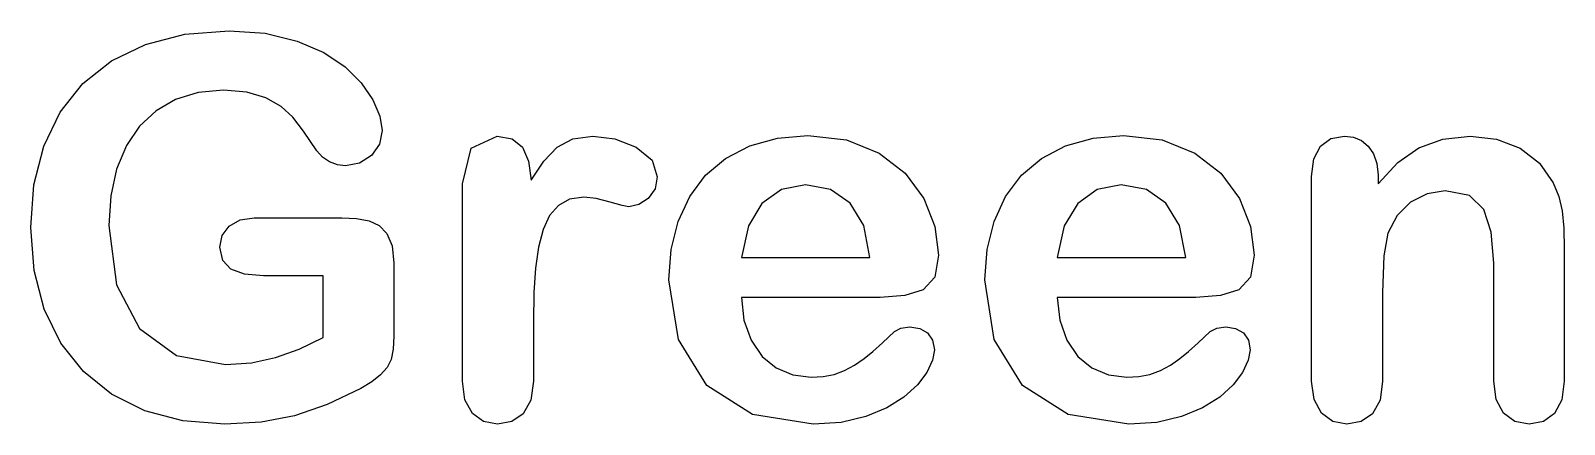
# Model space of a CAD drawing. Extents: x 0 to 26, y 0 to 6.7.
import ezdxf

# ---------------------------------------------------------------- set-up
doc = ezdxf.new("R2010")
doc.units = 0
doc.layers.add('Layer_1', color=7, linetype='CONTINUOUS')

msp = doc.modelspace()

# ---------------------------------------------------------------- linework, layer by layer
at = {"layer": 'Layer_1', "color": 7}
for points in [[(6.169208, 2.738436), (6.169208, 2.118871), (6.169208, 1.499306), (6.157073, 1.276612), (6.120694, 1.102431), (6.051237, 0.963521), (5.939897, 0.837847), (5.793269, 0.720987), (5.609167, 0.608542), (5.033693, 0.334035), (4.480278, 0.145519), (3.913624, 0.036378), (3.298472, 0), (2.586299, 0.057325), (1.940278, 0.229306), (1.372526, 0.510424), (0.895175, 0.895172), (0.512631, 1.378037), (0.229306, 1.953506), (0.057325, 2.611656), (0, 3.342569), (0.056224, 4.064658), (0.224897, 4.722811), (0.502708, 5.301584), (0.886356, 5.785556), (1.370319, 6.170301), (1.949097, 6.451422), (2.617168, 6.626705), (3.369028, 6.685139), (3.984179, 6.641036), (4.524375, 6.50875), (4.979676, 6.313613), (5.340175, 6.072186), (5.614676, 5.799881), (5.812014, 5.512153), (5.931072, 5.233233), (5.970764, 4.987394), (5.924457, 4.758086), (5.785556, 4.564061), (5.58601, 4.435074), (5.348994, 4.392083), (5.210085, 4.408622), (5.075592, 4.458233), (4.957626, 4.537606), (4.859514, 4.643442), (4.635717, 4.976374), (4.449411, 5.216706), (4.252073, 5.395296), (3.995208, 5.543025), (3.673294, 5.64224), (3.272014, 5.675317), (2.842062, 5.635625), (2.460625, 5.516567), (2.128791, 5.325844), (1.847675, 5.062367), (1.624982, 4.732734), (1.459619, 4.334761), (1.360399, 3.879455), (1.327328, 3.377853), (1.457412, 2.37133), (1.847675, 1.627192), (2.474956, 1.167477), (3.307292, 1.014242), (3.747158, 1.044005), (4.158369, 1.133303), (4.561854, 1.277722), (4.969758, 1.472853), (4.969758, 1.997608), (4.969758, 2.522367), (4.462639, 2.522367), (3.955522, 2.522367), (3.633608, 2.54994), (3.399897, 2.632623), (3.260987, 2.78145), (3.214689, 3.00745), (3.253269, 3.204783), (3.369028, 3.364636), (3.555337, 3.470467), (3.796772, 3.505748), (4.53981, 3.505748), (5.282847, 3.505748), (5.535301, 3.493612), (5.745869, 3.457234), (5.916741, 3.378956), (6.050139, 3.241156), (6.139431, 3.031693), (6.169203, 2.738447)], [(8.537228, 1.737431), (8.537228, 1.234722), (8.537228, 0.732014), (8.494231, 0.411206), (8.36525, 0.180797), (8.170119, 0.045198), (7.928686, 0), (7.691662, 0.046301), (7.500945, 0.185208), (7.375265, 0.414514), (7.333375, 0.732014), (7.333375, 2.407708), (7.333375, 4.083403), (7.479995, 4.691942), (7.919867, 4.894792), (8.177835, 4.847384), (8.35202, 4.705172), (8.454545, 4.470352), (8.497542, 4.145139), (8.715821, 4.470352), (8.938514, 4.705172), (9.205299, 4.847384), (9.547056, 4.894792), (9.920777, 4.847384), (10.283478, 4.705172), (10.551366, 4.484683), (10.640667, 4.202464), (10.602079, 4.000717), (10.486325, 3.836458), (10.329776, 3.730622), (10.160006, 3.695347), (10.046454, 3.715187), (9.838097, 3.774725), (9.60107, 3.837559), (9.392714, 3.8585), (9.152382, 3.823219), (8.960561, 3.717389), (8.811731, 3.546509), (8.700389, 3.307286), (8.622115, 3.007422), (8.572506, 2.654647), (8.546061, 2.237926), (8.537228, 1.737425)], [(14.424208, 2.151944), (13.246811, 2.151944), (12.069417, 2.151944), (12.112408, 1.76609), (12.232575, 1.42875), (12.421091, 1.154244), (12.66032, 0.956908), (12.942539, 0.837844), (13.251222, 0.798158), (13.457374, 0.810294), (13.643686, 0.846675), (13.821176, 0.91282), (13.992056, 1.005425), (14.153007, 1.118974), (14.300736, 1.239139), (14.462788, 1.384658), (14.666742, 1.574278), (14.779188, 1.63381), (14.931325, 1.65365), (15.098892, 1.628307), (15.231186, 1.552242), (15.317174, 1.42987), (15.345839, 1.265609), (15.313863, 1.088116), (15.217958, 0.881964), (15.056999, 0.669194), (14.829903, 0.463039), (14.539959, 0.281138), (14.181672, 0.132311), (13.763848, 0.033093), (13.2865, 0.00002), (12.255726, 0.165385), (11.482922, 0.661478), (11.000057, 1.440894), (10.839103, 2.456234), (10.878789, 2.969963), (10.997853, 3.444011), (11.192981, 3.869546), (11.460875, 4.228942), (11.800422, 4.516673), (12.210528, 4.727242), (12.68016, 4.859531), (13.198306, 4.903631), (13.853146, 4.828661), (14.40657, 4.60377), (14.849743, 4.264217), (15.165042, 3.836478), (15.353552, 3.360225), (15.416395, 2.875159), (15.351348, 2.500331), (15.156222, 2.284256), (14.843128, 2.185035), (14.424208, 2.151964)], [(19.786431, 2.151944), (18.609033, 2.151944), (17.431639, 2.151944), (17.47463, 1.76609), (17.594797, 1.42875), (17.783313, 1.154244), (18.022542, 0.956908), (18.304761, 0.837844), (18.613445, 0.798158), (18.819597, 0.810294), (19.005908, 0.846675), (19.183398, 0.91282), (19.354278, 1.005425), (19.515229, 1.118974), (19.662958, 1.239139), (19.82501, 1.384658), (20.028964, 1.574278), (20.14141, 1.63381), (20.293547, 1.65365), (20.461114, 1.628307), (20.593408, 1.552242), (20.679396, 1.42987), (20.708061, 1.265609), (20.676085, 1.088116), (20.580181, 0.881964), (20.419221, 0.669194), (20.192125, 0.463039), (19.902181, 0.281138), (19.543895, 0.132311), (19.12607, 0.033093), (18.648722, 0.00002), (17.617948, 0.165385), (16.845145, 0.661478), (16.362279, 1.440894), (16.201325, 2.456234), (16.241011, 2.969963), (16.360075, 3.444011), (16.555204, 3.869546), (16.823097, 4.228942), (17.162645, 4.516673), (17.57275, 4.727242), (18.042382, 4.859531), (18.560528, 4.903631), (19.215368, 4.828661), (19.768792, 4.60377), (20.211965, 4.264217), (20.527264, 3.836478), (20.715774, 3.360225), (20.778617, 2.875159), (20.71357, 2.500331), (20.518445, 2.284256), (20.20535, 2.185035), (19.786431, 2.151964)], [(22.882056, 4.228922), (22.882056, 4.156162), (22.882056, 4.083403), (23.213884, 4.446098), (23.574381, 4.696353), (23.981176, 4.845177), (24.443097, 4.894792), (24.893987, 4.842973), (25.294172, 4.687533), (25.62159, 4.437278), (25.854208, 4.101042), (25.95232, 3.871733), (26.008547, 3.624792), (26.034992, 3.333747), (26.043825, 2.972153), (26.043825, 1.852083), (26.043825, 0.732014), (26.001929, 0.414514), (25.876256, 0.185208), (25.687737, 0.046301), (25.448514, 0), (25.204872, 0.047405), (25.01195, 0.189617), (24.886271, 0.420026), (24.844381, 0.732014), (24.844381, 1.735226), (24.844381, 2.738436), (24.802485, 3.263192), (24.676811, 3.646839), (24.430967, 3.884961), (24.019764, 3.964339), (23.712181, 3.915831), (23.43327, 3.770311), (23.203961, 3.54431), (23.045214, 3.245556), (22.979067, 2.859701), (22.957025, 2.240139), (22.957025, 1.486075), (22.957025, 0.732014), (22.914029, 0.411206), (22.785047, 0.180797), (22.59212, 0.045198), (22.348484, 0), (22.111459, 0.047405), (21.920742, 0.189617), (21.795063, 0.420026), (21.753172, 0.732014), (21.753172, 2.471649), (21.753172, 4.211283), (21.790654, 4.511142), (21.903103, 4.722811), (22.080593, 4.851792), (22.313206, 4.894792), (22.46424, 4.876052), (22.599839, 4.819836), (22.714489, 4.726127), (22.802686, 4.594942), (22.862215, 4.42847), (22.882056, 4.228933)], [(12.069417, 2.83547), (13.160821, 2.83547), (14.252228, 2.83547), (14.146392, 3.374557), (13.917089, 3.757103), (13.584151, 3.98861), (13.158617, 4.065784), (12.748511, 3.987506), (12.417783, 3.752692), (12.187374, 3.369045), (12.069417, 2.83547)], [(17.431639, 2.83547), (18.523043, 2.83547), (19.61445, 2.83547), (19.508614, 3.374557), (19.279311, 3.757103), (18.946374, 3.98861), (18.520839, 4.065784), (18.110733, 3.987506), (17.780006, 3.752692), (17.549597, 3.369045), (17.431639, 2.83547)]]:
    msp.add_lwpolyline(points, dxfattribs=at)

doc.saveas('drawing.dxf')
